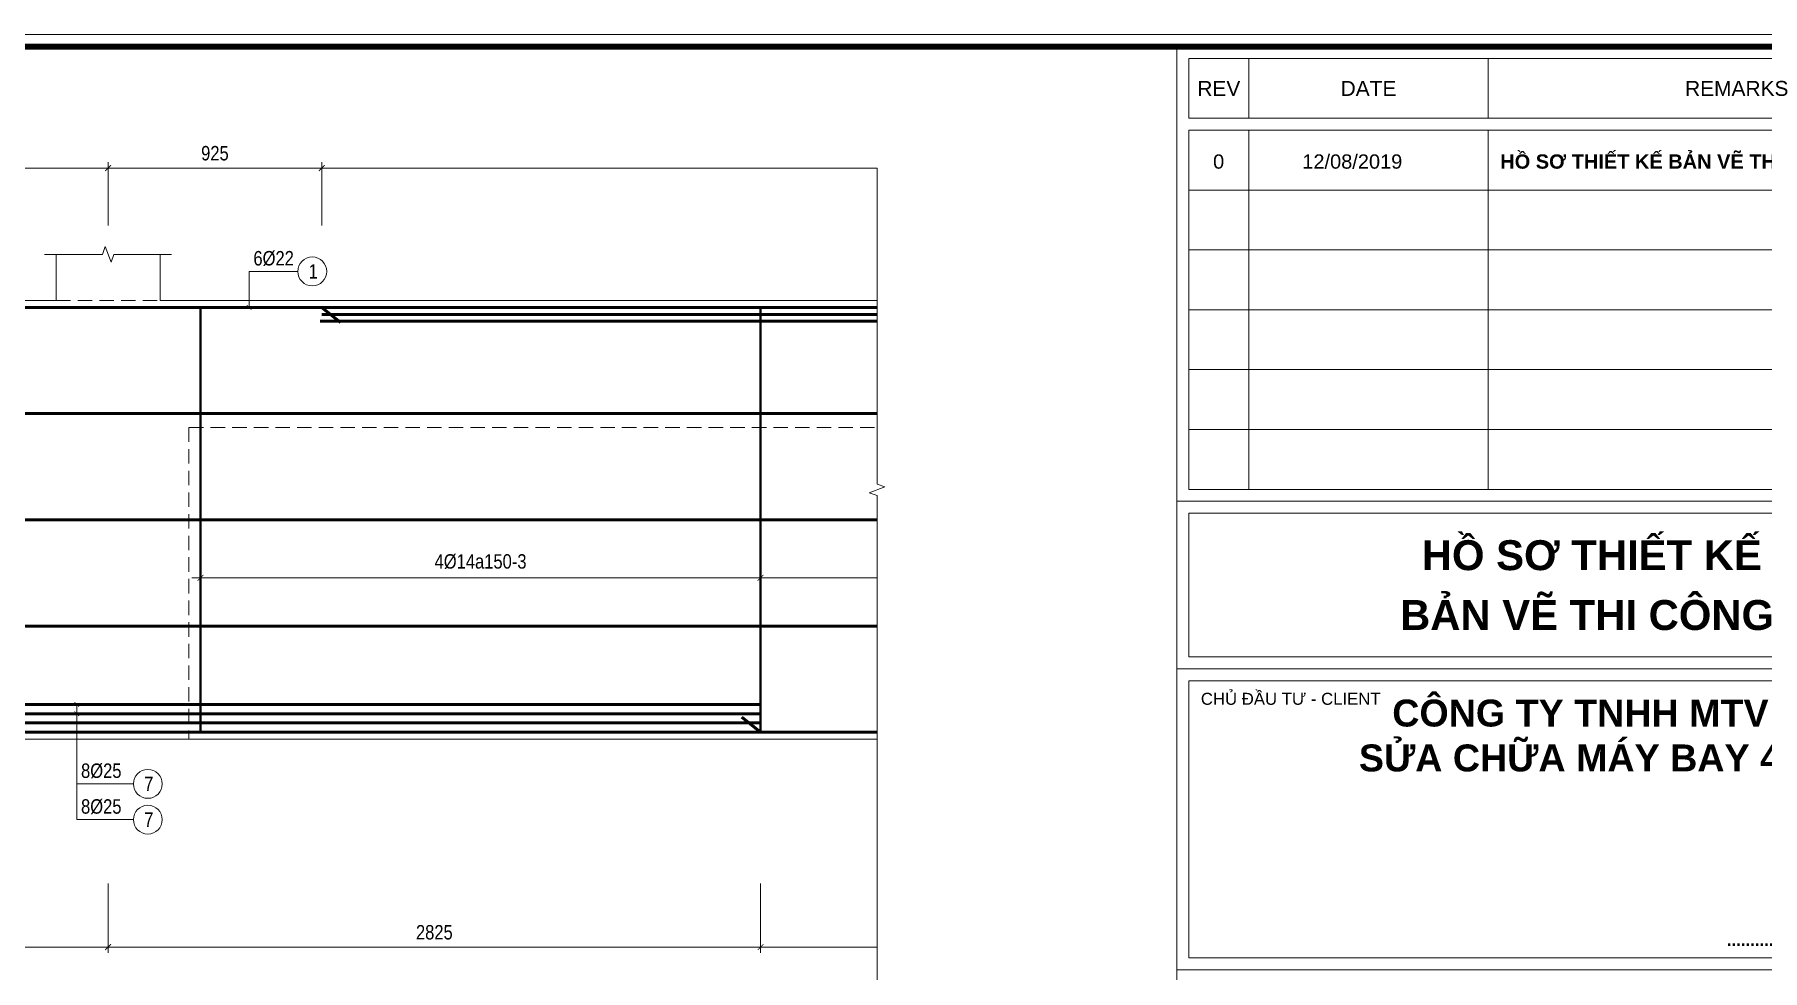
# Model space of a CAD drawing. Header units: millimetres. Extents: x 3014920 to 3563667, y -1638653 to -1356471.
# Drawn here: x 3096871 to 3104352, y -1610118 to -1606064 of the extents above; entities that cross this region are included whole.
import ezdxf
from ezdxf.enums import TextEntityAlignment as Align
from ezdxf.xclip import XClip

# ---------------------------------------------------------------- set-up
doc = ezdxf.new("R2010")
doc.units = ezdxf.units.MM
doc.header["$MEASUREMENT"] = 0
doc.header["$XCLIPFRAME"] = 0
doc.header["$PDMODE"] = 2
doc.linetypes.add('HIDDEN', pattern=[0.375, 0.25, -0.125])
doc.layers.get('0').update_dxf_attribs({"lineweight": 9})
doc.layers.get('Defpoints').update_dxf_attribs({"color": 10, "lineweight": 0})
for name, color, linetype, lineweight in [('CDAI', 21, 'Continuous', 40), ('CTHEP', 50, 'Continuous', 50), ('DBAO', 90, 'Continuous', 13), ('DGIONG', 130, 'Continuous', 13), ('DMo', 9, 'HIDDEN', 9), ('KTH', 154, 'Continuous', 9), ('Net khuat', 8, 'HIDDEN', 13), ('TEXT', 7, 'Continuous', 15)]:
    doc.layers.add(name, color=color, linetype=linetype, lineweight=lineweight)
doc.layers.add('CHG_XX_Khung ten$0$TKTC', color=1, linetype='Continuous')
doc.styles.add('CHG_XX_Khung ten$0$A1 BORDER$0$ARIAL', font='arial.ttf')
doc.styles.add('CHG_XX_Khung ten$0$A1 BORDER$0$Title Block DD$0$ARIAL', font='arial.ttf')
doc.styles.add('CHG_XX_Khung ten$0$A1 BORDER$0$Title Block DD$0$Arial - Bold', font='arialbd.ttf', dxfattribs={"height": 2.5})
doc.styles.add('CHG_XX_Khung ten$0$arial', font='arial.ttf')
doc.styles.add('CHG_XX_Khung ten$0$Arial - Bold', font='arialbd.ttf')
doc.styles.add('CHG_XX_Khung ten$0$ArialB', font='arialbd.ttf')
doc.styles.add('Star-HelCon', font='VHELVCN_0.TTF')
doc.styles.add('TTP-HelCon', font='VHELVCN_0.TTF')
doc.styles.add('VNI-HELVE-CONDENSE', font='VHELVCN_0.TTF')
doc.dimstyles.new('kc-25', dxfattribs={"dimtxt": 62.5, "dimasz": 20, "dimexe": 20, "dimexo": 50, "dimgap": 25, "dimtad": 3, "dimdec": 0, "dimzin": 0, "dimdsep": 46, "dimtxsty": 'VNI-HELVE-CONDENSE', "dimblk": 'DIM', "dimcen": 2.5, "dimclrd": 256, "dimclre": 154, "dimclrt": 7, "dimaunit": 1, "dimadec": 0, "dimazin": 0, "dimtfac": 1, "dimtdec": 0, "dimtix": 1, "dimtmove": 0, "dimatfit": 3, "dimldrblk": 'DOT', "dimfxl": 1, "dimtolj": 1, "dimtzin": 0, "dimarcsym": 0})
doc.dimstyles.new('TTP-25', dxfattribs={"dimscale": 25, "dimtxt": 2.5, "dimasz": 1, "dimexe": 1, "dimexo": 1, "dimgap": 0.09, "dimtad": 0, "dimdec": 4, "dimrnd": 1, "dimzin": 9, "dimdsep": 46, "dimtxsty": 'TTP-HelCon', "dimblk": 'ARCHTICK', "dimcen": 0.09, "dimdle": 1.5, "dimclrd": 256, "dimclre": 256, "dimclrt": 7, "dimadec": 0, "dimazin": 0, "dimtfac": 1, "dimtdec": 4, "dimtmove": 0, "dimatfit": 3, "dimldrblk": 'ARCHTICK', "dimfxl": 1, "dimtvp": 1, "dimtolj": 1, "dimtzin": 0, "dimarcsym": 0})

# ---------------------------------------------------------------- blocks, each defined once
blk = doc.blocks.new('2Y-5')
at = {"layer": 'CTHEP'}
blk.add_line((55785, -500), (100, -500), dxfattribs=at)
for points in [[(25, -230), (25, -30), (55895, -30), (55895, -230)], [(25, -370), (25, -970), (55895, -970), (55895, -370)]]:
    blk.add_lwpolyline(points, dxfattribs=at)
blk = doc.blocks.new('_ArchTick')
at = {"color": 0, "linetype": 'ByBlock', "const_width": 0.15}
blk.add_lwpolyline([(-0.5, -0.5), (0.5, 0.5)], dxfattribs=at)
blk = doc.blocks.new('*D2589')
at = {"layer": 'Defpoints', "color": 0, "transparency": 16777216}
for p in [(9600, -2500), (11100, -2500), (9600, -2801)]:
    blk.add_point(p, dxfattribs=at)
at = {"layer": 'KTH', "lineweight": -2, "transparency": 16777216}
for p, q in [((9600, -2525), (9600, -2826)), ((11100, -2525), (11100, -2826)), ((11137.5, -2801), (9562.5, -2801))]:
    blk.add_line(p, q, dxfattribs=at)
at = {"layer": 'KTH', "lineweight": -2, "transparency": 16777216, "xscale": 25, "yscale": 25, "zscale": 25, "rotation": 180}
blk.add_blockref('_ArchTick', (9600, -2801), dxfattribs=at)
at = {"layer": 'KTH', "lineweight": -2, "transparency": 16777216, "xscale": 25, "yscale": 25, "zscale": 25}
blk.add_blockref('_ArchTick', (11100, -2801), dxfattribs=at)
at = {"layer": 'KTH', "color": 7, "transparency": 16777216, "insert": (10350, -2737.2), "char_height": 62.5, "attachment_point": 5, "style": 'TTP-HelCon'}
blk.add_mtext('\\A1;1500', dxfattribs=at)
blk = doc.blocks.new('*D2592')
at = {"layer": 'Defpoints', "color": 0, "transparency": 16777216}
for p in [(11100, 574), (10175, 300), (11100, 300)]:
    blk.add_point(p, dxfattribs=at)
at = {"layer": 'KTH', "lineweight": -2, "transparency": 16777216}
for p, q in [((10175, 325), (10175, 599)), ((11100, 325), (11100, 599)), ((10137.5, 574), (11137.5, 574))]:
    blk.add_line(p, q, dxfattribs=at)
at = {"layer": 'KTH', "lineweight": -2, "transparency": 16777216, "xscale": 25, "yscale": 25, "zscale": 25, "rotation": 180}
blk.add_blockref('_ArchTick', (10175, 574), dxfattribs=at)
at = {"layer": 'KTH', "lineweight": -2, "transparency": 16777216, "xscale": 25, "yscale": 25, "zscale": 25}
blk.add_blockref('_ArchTick', (11100, 574), dxfattribs=at)
at = {"layer": 'KTH', "color": 7, "transparency": 16777216, "insert": (10637.5, 637.8), "char_height": 62.5, "attachment_point": 5, "style": 'TTP-HelCon'}
blk.add_mtext('\\A1;925', dxfattribs=at)
blk = doc.blocks.new('*D2593')
at = {"layer": 'Defpoints', "color": 0, "transparency": 16777216}
for p in [(11100, 574), (11100, 300), (12025, 300)]:
    blk.add_point(p, dxfattribs=at)
at = {"layer": 'KTH', "lineweight": -2, "transparency": 16777216}
for p, q in [((11100, 325), (11100, 599)), ((12025, 325), (12025, 599)), ((12062.5, 574), (11062.5, 574))]:
    blk.add_line(p, q, dxfattribs=at)
at = {"layer": 'KTH', "lineweight": -2, "transparency": 16777216, "xscale": 25, "yscale": 25, "zscale": 25, "rotation": 180}
blk.add_blockref('_ArchTick', (11100, 574), dxfattribs=at)
at = {"layer": 'KTH', "lineweight": -2, "transparency": 16777216, "xscale": 25, "yscale": 25, "zscale": 25}
blk.add_blockref('_ArchTick', (12025, 574), dxfattribs=at)
at = {"layer": 'KTH', "color": 7, "transparency": 16777216, "insert": (11562.5, 637.8), "char_height": 62.5, "attachment_point": 5, "style": 'TTP-HelCon'}
blk.add_mtext('\\A1;925', dxfattribs=at)
blk = doc.blocks.new('*D2595')
at = {"layer": 'Defpoints', "color": 0, "transparency": 16777216}
for p in [(13925, -2500), (16175, -2500), (13925, -2801)]:
    blk.add_point(p, dxfattribs=at)
at = {"layer": 'KTH', "lineweight": -2, "transparency": 16777216}
for p, q in [((13925, -2525), (13925, -2826)), ((16175, -2525), (16175, -2826)), ((16212.5, -2801), (13887.5, -2801))]:
    blk.add_line(p, q, dxfattribs=at)
at = {"layer": 'KTH', "lineweight": -2, "transparency": 16777216, "xscale": 25, "yscale": 25, "zscale": 25, "rotation": 180}
blk.add_blockref('_ArchTick', (13925, -2801), dxfattribs=at)
at = {"layer": 'KTH', "lineweight": -2, "transparency": 16777216, "xscale": 25, "yscale": 25, "zscale": 25}
blk.add_blockref('_ArchTick', (16175, -2801), dxfattribs=at)
at = {"layer": 'KTH', "color": 7, "transparency": 16777216, "insert": (15050, -2737.2), "char_height": 62.5, "attachment_point": 5, "style": 'TTP-HelCon'}
blk.add_mtext('\\A1;2250', dxfattribs=at)
blk = doc.blocks.new('*D2604')
at = {"layer": 'Defpoints', "color": 0, "transparency": 16777216}
for p in [(11100, -2500), (13925, -2500), (13925, -2801)]:
    blk.add_point(p, dxfattribs=at)
at = {"layer": 'KTH', "lineweight": -2, "transparency": 16777216}
for p, q in [((11100, -2525), (11100, -2826)), ((13925, -2525), (13925, -2826)), ((11062.5, -2801), (13962.5, -2801))]:
    blk.add_line(p, q, dxfattribs=at)
at = {"layer": 'KTH', "lineweight": -2, "transparency": 16777216, "xscale": 25, "yscale": 25, "zscale": 25, "rotation": 180}
blk.add_blockref('_ArchTick', (11100, -2801), dxfattribs=at)
at = {"layer": 'KTH', "lineweight": -2, "transparency": 16777216, "xscale": 25, "yscale": 25, "zscale": 25}
blk.add_blockref('_ArchTick', (13925, -2801), dxfattribs=at)
at = {"layer": 'KTH', "color": 7, "transparency": 16777216, "insert": (12512.5, -2737.2), "char_height": 62.5, "attachment_point": 5, "style": 'TTP-HelCon'}
blk.add_mtext('\\A1;2825', dxfattribs=at)
blk = doc.blocks.new('*D2629')
at = {"layer": 'Defpoints', "color": 0, "transparency": 16777216}
for p in [(18075, 574), (12025, 300), (18075, 300)]:
    blk.add_point(p, dxfattribs=at)
at = {"layer": 'KTH', "lineweight": -2, "transparency": 16777216}
for p, q in [((12025, 325), (12025, 599)), ((18075, 325), (18075, 599)), ((11987.5, 574), (18112.5, 574))]:
    blk.add_line(p, q, dxfattribs=at)
at = {"layer": 'KTH', "lineweight": -2, "transparency": 16777216, "xscale": 25, "yscale": 25, "zscale": 25, "rotation": 180}
blk.add_blockref('_ArchTick', (12025, 574), dxfattribs=at)
at = {"layer": 'KTH', "lineweight": -2, "transparency": 16777216, "xscale": 25, "yscale": 25, "zscale": 25}
blk.add_blockref('_ArchTick', (18075, 574), dxfattribs=at)
at = {"layer": 'KTH', "color": 7, "transparency": 16777216, "insert": (15050, 637.8), "char_height": 62.5, "attachment_point": 5, "style": 'TTP-HelCon'}
blk.add_mtext('\\A1;6050', dxfattribs=at)
blk = doc.blocks.new('DIM')
h = blk.add_hatch(color=1)
h.paths.add_polyline_path([(0.49, 0.29, 1), (0.29, 0.49), (-0.19, 0), (0.19, 0)])
h.paths.add_polyline_path([(0.19, 0), (-0.19, 0), (-0.49, -0.29, 1), (-0.29, -0.49)])
at = {"color": 9}
for p, q in [((-0.19, 0), (-1.5, 0)), ((0.19, 0), (1.5, 0))]:
    blk.add_line(p, q, dxfattribs=at)
at = {"color": 1}
for p, q in [((-0.49, -0.29), (0.29, 0.49)), ((-0.29, -0.49), (0.49, 0.29)), ((-0.19, 0), (0.19, 0))]:
    blk.add_line(p, q, dxfattribs=at)
blk.add_arc((-0.39, -0.39), 0.138, 135, 315, dxfattribs=at)
blk = doc.blocks.new('*D2633')
at = {"layer": 'Defpoints', "color": 0, "transparency": 16777216}
for p in [(11500, -950), (13925, -950), (11500, -1201.2)]:
    blk.add_point(p, dxfattribs=at)
at = {"layer": 'KTH', "lineweight": -2, "transparency": 16777216}
for p, q in [((11500, -975), (11500, -1226.2)), ((13925, -975), (13925, -1226.2)), ((13962.5, -1201.2), (11462.5, -1201.2))]:
    blk.add_line(p, q, dxfattribs=at)
at = {"layer": 'KTH', "lineweight": -2, "transparency": 16777216, "xscale": 25, "yscale": 25, "zscale": 25}
for p, rotation in [((11500, -1201.2), 179.9999999866598), ((13925, -1201.2), 359.9999999866598)]:
    blk.add_blockref('_ArchTick', p, dxfattribs=dict(at, rotation=rotation))
at = {"layer": 'KTH', "color": 7, "transparency": 16777216, "insert": (12712.5, -1131.3), "char_height": 62.5, "attachment_point": 5, "rotation": 360, "style": 'TTP-HelCon'}
blk.add_mtext('\\A1;4Þ14a150-3', dxfattribs=at)
blk = doc.blocks.new('*D2634')
at = {"layer": 'Defpoints', "color": 0, "transparency": 16777216}
for p in [(13925, -950), (16175, -950), (16175, -1201.2)]:
    blk.add_point(p, dxfattribs=at)
at = {"layer": 'KTH', "lineweight": -2, "transparency": 16777216}
for p, q in [((13925, -975), (13925, -1226.2)), ((16175, -975), (16175, -1226.2)), ((13887.5, -1201.2), (16212.5, -1201.2))]:
    blk.add_line(p, q, dxfattribs=at)
at = {"layer": 'KTH', "lineweight": -2, "transparency": 16777216, "xscale": 25, "yscale": 25, "zscale": 25, "rotation": 180}
blk.add_blockref('_ArchTick', (13925, -1201.2), dxfattribs=at)
at = {"layer": 'KTH', "lineweight": -2, "transparency": 16777216, "xscale": 25, "yscale": 25, "zscale": 25}
blk.add_blockref('_ArchTick', (16175, -1201.2), dxfattribs=at)
at = {"layer": 'KTH', "color": 7, "transparency": 16777216, "insert": (15050, -1131.3), "char_height": 62.5, "attachment_point": 5, "style": 'TTP-HelCon'}
blk.add_mtext('\\A1;4Þ14a300-3', dxfattribs=at)
blk = doc.blocks.new('CHG_XX_Khung ten')
for p, q in [((687, 577), (687, 17)), ((687, 501), (824, 501)), ((687, 473), (824, 473)), ((687, 422.69), (824, 422.69))]:
    blk.add_line(p, q)
at = {"linetype": 'Continuous'}
for p, q in [((699, 575), (699, 565)), ((739, 575), (739, 565)), ((699, 563), (699, 503)), ((739, 563), (739, 503))]:
    blk.add_line(p, q, dxfattribs=at)
blk.add_lwpolyline([(15, 579), (826, 579), (826, 15), (15, 15)], close=True)
at = {"color": 4, "linetype": 'Continuous', "const_width": 1}
blk.add_lwpolyline([(17, 577), (824, 577), (824, 17), (17, 17)], close=True, dxfattribs=at)
at = {"linetype": 'Continuous'}
for points in [[(822, 565), (689, 565), (689, 575), (822, 575)], [(822, 553), (689, 553), (689, 563), (822, 563)], [(822, 543), (689, 543), (689, 553), (822, 553)], [(822, 533), (689, 533), (689, 543), (822, 543)], [(822, 523), (689, 523), (689, 533), (822, 533)], [(822, 513), (689, 513), (689, 523), (822, 523)], [(822, 503), (689, 503), (689, 513), (822, 513)], [(689, 499), (822, 499), (822, 475), (689, 475)]]:
    blk.add_lwpolyline(points, close=True, dxfattribs=at)
for s, height, style, p in [('REV', 2.5, 'CHG_XX_Khung ten$0$A1 BORDER$0$ARIAL', (694, 570)), ('DATE', 2.5, 'CHG_XX_Khung ten$0$A1 BORDER$0$ARIAL', (719, 570)), ('REMARKS', 2.5, 'CHG_XX_Khung ten$0$A1 BORDER$0$ARIAL', (780.5, 570)), ('0', 2.39, 'CHG_XX_Khung ten$0$arial', (693.97, 557.78)), ('12/08/2019', 2.389, 'CHG_XX_Khung ten$0$arial', (716.29, 557.78))]:
    blk.add_text(s, height=height, dxfattribs=dict(style=style)).set_placement(p, align=Align.MIDDLE_CENTER)
for s, height, style, p in [('HỒ SƠ THIẾT KẾ BẢN VẼ THI CÔNG', 2.3887, 'CHG_XX_Khung ten$0$ArialB', (741, 557.78)), ('CHỦ ĐẦU TƯ - CLIENT', 2, 'CHG_XX_Khung ten$0$A1 BORDER$0$Title Block DD$0$ARIAL', (691, 468))]:
    blk.add_text(s, height=height, dxfattribs=dict(style=style)).set_placement(p, align=Align.MIDDLE_LEFT)
at = {"style": 'CHG_XX_Khung ten$0$A1 BORDER$0$Title Block DD$0$Arial - Bold'}
blk.add_text('.....................................................', height=2, dxfattribs=at).set_placement((820, 427.69), align=Align.MIDDLE_RIGHT)
at = {"layer": 'CHG_XX_Khung ten$0$TKTC', "style": 'CHG_XX_Khung ten$0$Arial - Bold'}
for s, p in [('HỒ SƠ THIẾT KẾ', (756.29, 492)), ('BẢN VẼ THI CÔNG', (755.5, 482))]:
    blk.add_text(s, height=5, dxfattribs=at).set_placement(p, align=Align.MIDDLE_CENTER)
at = {"ltscale": 10, "insert": (754.39, 467.87), "char_height": 4.5, "width": 83.001, "attachment_point": 2, "style": 'CHG_XX_Khung ten$0$A1 BORDER$0$Title Block DD$0$Arial - Bold', "bg_fill": 2}
blk.add_mtext('CÔNG TY TNHH MTV\\PSỬA CHỮA MÁY BAY 41', dxfattribs=at)
at = {"linetype": 'Continuous'}
blk.add_lwpolyline([(689, 471), (822, 471), (822, 424.69), (689, 424.69)], close=True, dxfattribs=at)
blk = doc.blocks.new('2Y-6')
at = {"layer": 'CDAI'}
for points in [[(11499.99997, -30), (11499.99997, -1870)], [(13925, -30), (13925, -1870)]]:
    blk.add_lwpolyline(points, dxfattribs=at)
at = {"layer": 'CTHEP'}
for p, q in [((12106.42587, -94.5255), (12024.99997, -30)), ((18074.9925, -60), (12024.99997, -60)), ((18068.69888, -90), (12018.70636, -90)), ((35021.41109, -490), (53.4545, -490)), ((35021.41109, -950), (53.4545, -950)), ((35021.41109, -1410), (53.4545, -1410)), ((13843.5741, -1805.4745), (13925, -1870))]:
    blk.add_line(p, q, dxfattribs=at)
for points in [[(30, -529.99859), (30, -30), (35069.99999, -30)], [(30, -1870), (35069.99999, -1870), (35069.99999, -1170)], [(8274.99992, -1750), (13925, -1750)], [(8274.99992, -1790), (13925, -1790)], [(8274.99992, -1830), (13925, -1830)]]:
    blk.add_lwpolyline(points, dxfattribs=at)
at = {"layer": 'DBAO', "linetype": 'Continuous'}
for p, q in [((10874.99998, 200), (10874.99998, 0)), ((11324.99248, 200), (11324.99248, 0)), ((9999.99992, 0), (10874.99998, 0)), ((11324.99248, 0), (15719.2221, 0)), ((12074.89495, 0), (11324.99248, 0)), ((11324.99248, 0), (15248.00002, 0)), ((0, -1900), (35099.99998, -1900))]:
    blk.add_line(p, q, dxfattribs=at)
at = {"layer": 'DGIONG', "linetype": 'Continuous', "elevation": 0, "flags": 128}
blk.add_lwpolyline([(11374.99248, 200), (11124.98873, 200), (11112.48873, 165.65653), (11087.48873, 234.34347), (11074.98873, 200), (10824.98498, 200)], dxfattribs=at)
at = {"layer": 'DGIONG'}
for centre in [(11983.98354, 126.06616), (11271.88267, -2093.93134), (11271.88267, -2248.91234)]:
    blk.add_circle(centre, 62.5, dxfattribs=at)
at = {"layer": 'Net khuat', "ltscale": 250}
for p, q in [((10874.99998, 0), (11324.98498, 0)), ((11324.98498, 0), (11324.99248, 0)), ((11449.99997, -550), (18650, -550)), ((11449.99997, -550), (11449.99997, -1900))]:
    blk.add_line(p, q, dxfattribs=at)
at = {"layer": 'TEXT', "style": 'TTP-HelCon'}
for s, p in [('6Þ22', (11729.06516, 151.91911, 0)), ('8Þ25', (10982.7678, -2068.07834, 0)), ('8Þ25', (10982.7678, -2223.05934, 0))]:
    blk.add_text(s, height=62.5, dxfattribs=at).set_placement(p)
at = {"layer": 'TEXT', "style": 'Star-HelCon'}
for s, p in [('1', (11988.15021, 126.06616)), ('7', (11276.04934, -2093.93134)), ('7', (11276.04934, -2248.91234))]:
    blk.add_text(s, height=62.5, dxfattribs=at).set_placement(p, align=Align.MIDDLE)
at = {"layer": 'KTH'}
for base, p1, p2, picture, middle in [((11099.99248, 574.00461), (10174.99992, 300), (11099.99248, 300), '*D2592', (10637.4962, 637.83794)), ((18074.9925, 574.00461), (12024.99997, 300), (18074.9925, 300), '*D2629', (15049.99624, 637.83794)), ((9600, -2801.04426), (11099.99248, -2500), (9600, -2500), '*D2589', (10349.99624, -2737.21093)), ((13925, -2801.04426), (16174.9925, -2500), (13925, -2500), '*D2595', (15049.99625, -2737.21093))]:
    dim = blk.add_linear_dim(base=base, p1=p1, p2=p2, angle=180, dimstyle='TTP-25', override={"dimtmove": 1}, dxfattribs=at)
    dim.commit()
    dim.dimension.update_dxf_attribs({"geometry": picture, "text_midpoint": middle})
for base, p1, p2, picture, middle in [((11099.99248, 574.00461), (12024.99997, 300), (11099.99248, 300), '*D2593', (11562.49622, 637.83794)), ((13925, -2801.04426), (11099.99248, -2500), (13925, -2500), '*D2604', (12512.49624, -2737.21093))]:
    dim = blk.add_linear_dim(base=base, p1=p1, p2=p2, dimstyle='TTP-25', override={"dimtmove": 1}, dxfattribs=at)
    dim.commit()
    dim.dimension.update_dxf_attribs({"geometry": picture, "text_midpoint": middle})
for base, p1, p2, angle, text, picture, middle in [((11499.99997, -1201.20202), (13925.00002, -950), (11499.99997, -950), 179.999999987, '4Þ14a150-3', '*D2633', (12712.5, -1131.28536)), ((16174.9925, -1201.20202), (13924.99997, -950), (16174.9925, -950), 0.000000013, '4Þ14a300-3', '*D2634', (15049.99623, -1131.28536))]:
    dim = blk.add_linear_dim(base=base, p1=p1, p2=p2, angle=angle, text=text, dimstyle='TTP-25', override={"dimtmove": 1}, dxfattribs=at)
    dim.commit()
    dim.dimension.update_dxf_attribs({"geometry": picture, "text_midpoint": middle})
at = {"layer": 'DGIONG'}
for points in [[(11710.55323, -30), (11710.55313, 126.06616), (11921.48354, 126.06616)], [(10964.256, -1750), (10964.25577, -2093.93128), (11209.38267, -2093.93128)], [(10964.256, -1790), (10964.25577, -2248.91228), (11209.38267, -2248.91228)]]:
    blk.add_leader(points, dimstyle='kc-25', override={"dimtad": 0, "dimldrblk": 'ArchTick', "dimfxl": 100, "dimarcsym": 1}, dxfattribs=at)

msp = doc.modelspace()

# ---------------------------------------------------------------- linework, layer by layer
at = {"layer": 'DGIONG', "linetype": 'Continuous', "elevation": 0, "flags": 128}
msp.add_lwpolyline([(3100518.83938, -1610217.20459), (3100518.83947, -1608061.29294), (3100484.496, -1608048.79294), (3100553.18293, -1608023.79294), (3100518.83947, -1608011.29294), (3100518.83936, -1606642.19999)], dxfattribs=at)

# ---------------------------------------------------------------- block references
at = {"layer": 'DGIONG', "color": 5}
ref = msp.add_blockref('2Y-6', (3086089.46823, -1607216.20459), dxfattribs=at)
XClip(ref).set_block_clipping_path([(-972.2698653229, -3698.097227362), (14429.3711208934, 961.0599533499)])
at = {"layer": 'DMo'}
ref = msp.add_blockref('2Y-5', (3063352.68635, -1606908.42047), dxfattribs=at)
XClip(ref).set_block_clipping_path([(-707.8506145179, -2580.5455037858), (16550.7320530578, 792.6328939004)])

# ---------------------------------------------------------------- next in the draw order: block references
at = {"color": 5, "xscale": 25.92478421704392, "yscale": 25.92478421704392, "zscale": 25.92478421704392}
msp.add_blockref('CHG_XX_Khung ten', (3084006.85793, -1621074.38806), dxfattribs=at)

doc.saveas('drawing.dxf')
